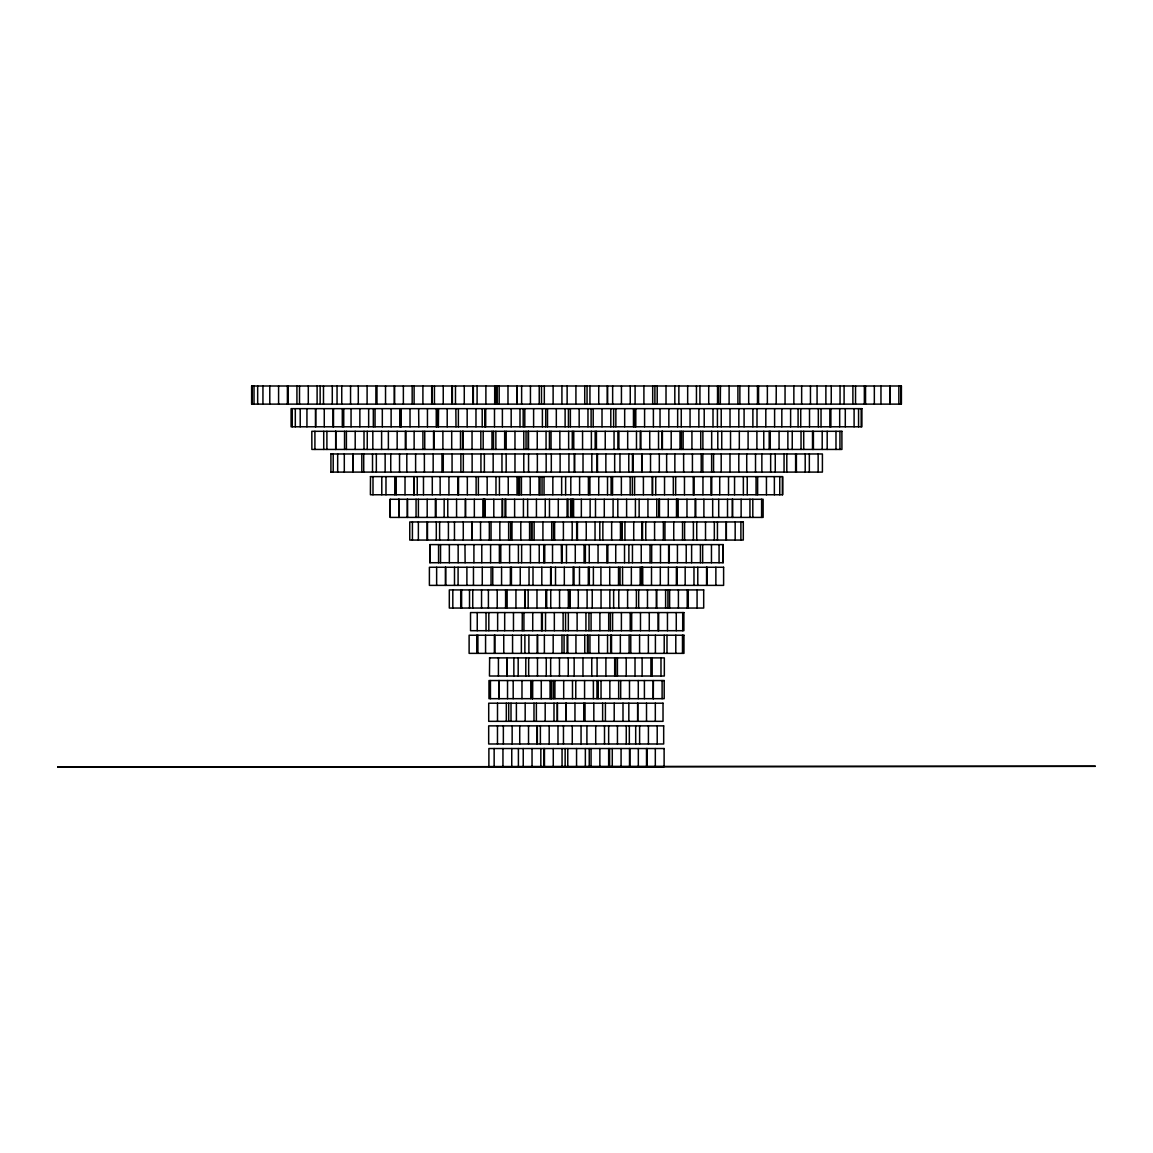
<?xml version="1.0" encoding="UTF-8"?>
<svg xmlns="http://www.w3.org/2000/svg" width="1153" height="1153" viewBox="0 0 1153 1153"><rect width="100%" height="100%" fill="white"/><g stroke="black" fill="none" stroke-linecap="round" stroke-linejoin="round"><path stroke-width="1.5" d="M330.839 453.965L822.406 453.965L822.406 472.096L330.839 472.096M370.401 476.621L782.599 476.621L782.599 494.752L370.401 494.752L370.488 476.621M390.204 499.278L763.127 499.278L763.127 517.409L390.204 517.409L390.204 499.278L390.276 517.409M489.463 657.887L664.33 657.887L664.33 676.018L489.463 676.018L489.636 657.887M900.94 385.996L900.94 404.126M898.85 385.996L898.85 404.126M890.044 385.996L890.044 404.126M889.756 385.996L889.756 404.126M880.964 385.996L880.964 404.126M874.334 385.996L874.334 404.126M865.543 385.996L865.543 404.126M864.346 385.996L864.346 404.126M861.176 408.652L861.176 426.783M858.567 408.652L858.567 426.783M855.54 385.996L855.54 404.126M854.099 408.652L854.099 426.783M852.889 385.996L852.889 404.126M845.293 408.652L845.293 426.783M844.097 385.996L844.097 404.126M840.047 385.996L840.047 404.126M839.946 431.308L839.946 449.439M839.687 408.652L839.687 426.783M835.983 431.308L835.983 449.439M831.255 385.996L831.255 404.126M830.881 408.652L830.881 426.783M829.843 408.652L829.843 426.783M827.191 431.308L827.191 449.439M825.879 385.996L825.879 404.126M822.204 431.308L822.204 449.439M821.037 408.652L821.037 426.783M818.327 408.652L818.327 426.783M818.14 453.965L818.14 472.096M817.073 385.996L817.073 404.126M813.413 431.308L813.413 449.439M812.519 431.308L812.519 449.439M810.458 385.996L810.458 404.126M809.521 408.652L809.521 426.783M809.334 453.965L809.334 472.096M805.198 453.965L805.198 472.096M803.713 431.308L803.713 449.439M801.652 385.996L801.652 404.126M801.032 431.308L801.032 449.439M800.73 408.652L800.73 426.783M798.092 408.652L798.092 426.783M796.392 453.965L796.392 472.096M795.613 453.965L795.613 472.096M793.855 385.996L793.855 404.126M792.241 431.308L792.241 449.439M790.612 408.652L790.612 426.783M787.874 431.308L787.874 449.439M786.807 453.965L786.807 472.096M785.049 385.996L785.049 404.126M784.054 453.965L784.054 472.096M782.512 476.621L782.512 494.752M781.82 408.652L781.82 426.783M779.759 476.621L779.759 494.752M779.068 431.308L779.068 449.439M776.257 385.996L776.171 404.126M775.263 453.965L775.263 472.096M774.6 408.652L774.6 426.783M774.369 476.621L774.369 494.752M770.651 453.965L770.651 472.096M770.262 431.308L770.262 449.439M769.195 431.308L769.195 449.439M767.365 385.996L767.365 404.126M766.442 476.621L766.442 494.752M765.808 408.652L765.808 426.783M763.762 431.308L763.762 449.439M761.859 453.965L761.859 472.096M761.6 499.278L761.6 517.409M758.559 385.996L758.559 404.126M757.636 476.621L757.636 494.752M757.478 385.996L757.478 404.126M757.002 408.652L757.002 426.783M756.901 431.308L756.901 449.439M756.051 476.621L756.051 494.752M755.518 453.965L755.518 472.096M752.88 408.652L752.88 426.783M752.808 499.278L752.808 517.409M749.94 499.278L749.94 517.409M748.686 385.996L748.686 404.126M748.095 431.308L748.095 449.439M747.245 476.621L747.245 494.752M746.726 453.965L746.726 472.096M744.089 408.652L744.089 426.783M743.354 476.621L743.354 494.752M741.134 499.278L741.134 517.409M740.889 521.949L740.889 540.065M739.88 385.996L739.88 404.126M739.332 431.308L739.304 449.439M738.828 408.652L738.828 426.783M738.799 453.965L738.799 472.096M737.906 385.996L737.906 404.126M735.167 521.949L735.167 540.065M734.547 476.621L734.547 494.752M732.602 499.278L732.602 517.409M732.342 499.278L732.342 517.409M730.526 431.308L730.526 449.439M730.022 408.652L730.022 426.783M729.993 453.965L729.993 472.096M729.1 385.996L729.1 404.126M728.523 476.621L728.523 494.752M727.514 499.278L727.514 517.409M726.361 521.949L726.361 540.065M726.246 521.949L726.246 540.065M723.032 544.605L723.032 562.722M721.735 431.308L721.735 449.439M721.23 408.652L721.23 426.783M721.201 453.965L721.201 472.096M720.452 385.996L720.308 404.126M719.717 476.621L719.717 494.752M719.068 544.605L719.068 562.722M718.708 499.278L718.708 517.409M718.492 385.996L718.492 404.126M717.786 431.308L717.786 449.439M717.526 385.996L717.526 404.126M717.425 408.652L717.425 426.783M717.44 521.949L717.44 540.065M715.869 567.262L715.869 585.378M714.327 521.949L714.327 540.065M713.563 453.965L713.563 472.096M713.001 408.652L713.001 426.783M712.684 499.278L712.684 517.409M711.675 431.308L711.675 449.439M711.747 476.621L711.747 494.752M711.632 453.965L711.632 472.096M711.459 544.605L711.459 562.722M710.925 476.621L710.925 494.752M708.72 385.996L708.72 404.126M707.063 567.262L707.063 585.378M706.573 567.262L706.573 585.378M705.521 521.949L705.521 540.065M704.209 408.652L704.209 426.783M703.892 499.278L703.892 517.409M702.883 431.308L702.883 449.439M702.826 453.965L702.826 472.096M702.955 476.621L702.955 494.752M702.667 544.605L702.667 562.722M701.211 453.965L701.211 472.096M700.736 431.308L700.736 449.439M700.419 544.605L700.419 562.722M699.929 385.996L699.929 404.126M698.862 408.652L698.862 426.783M697.781 567.262L697.781 585.378M697.075 589.918L697.075 608.049M696.729 521.949L696.729 540.065M696.455 385.996L696.455 404.126M695.778 499.278L695.778 517.409M695.086 499.278L695.086 517.409M694.149 476.621L694.149 494.752M693.976 567.262L693.976 585.378M693.4 521.949L693.4 540.065M693.27 476.621L693.27 494.752M692.42 453.965L692.42 472.096M691.93 431.308L691.93 449.439M691.613 544.605L691.613 562.722M690.056 408.652L690.056 426.783M688.269 589.918L688.269 608.049M687.664 385.996L687.664 404.126M687.217 589.918L687.217 608.049M686.972 499.278L686.972 517.409M686.222 544.605L686.222 562.722M685.17 567.262L685.17 585.378M684.594 521.949L684.594 540.065M684.464 476.621L684.464 494.752M683.614 453.965L683.657 472.096M683.138 431.308L683.138 449.439M682.706 612.574L682.706 630.705M682.547 521.949L682.547 540.065M682.49 635.231L682.49 653.362M681.437 431.308L681.437 449.439M681.264 408.652L681.264 426.783M680.011 431.308L680.011 449.439M678.858 385.996L678.858 404.126M678.411 589.918L678.411 608.049M678.18 499.278L678.18 517.409M677.647 408.652L677.647 426.783M677.431 544.605L677.431 562.722M677.171 567.262L677.171 585.378M677.056 499.278L677.056 517.409M676.739 499.278L676.739 517.409M676.508 499.278L676.508 517.409M676.379 567.262L676.379 585.378M676.263 612.574L676.263 630.705M675.672 476.621L675.672 494.752M675.788 635.231L675.788 653.362M674.822 385.996L674.822 404.126M674.851 453.965L674.851 472.096M673.741 521.949L673.741 540.065M673.323 476.621L673.323 494.752M671.205 431.308L671.205 449.439M669.619 589.918L669.619 608.049M669.288 544.605L669.288 562.722M668.841 408.652L668.841 426.783M668.625 544.605L668.625 562.722M668.25 499.278L668.25 517.409M668.365 567.262L668.365 585.378M667.918 589.918L667.918 608.049M667.457 612.574L667.457 630.705M666.996 635.231L666.996 653.362M666.636 453.965L666.636 472.096M666.016 385.996L666.016 404.126M665.612 589.918L665.612 608.049M664.95 521.949L664.95 540.065M664.532 476.621L664.532 494.752M664.214 635.231L664.214 653.362M663.364 521.949L663.364 540.065M662.399 431.308L662.399 449.439M661.981 431.308L661.981 449.439M662.11 680.544L662.11 698.675M660.986 657.887L660.986 676.018M660.482 544.605L660.482 562.722M660.309 567.262L660.309 585.378M660.035 408.652L660.035 426.783M659.314 453.965L659.314 472.096M659.458 499.278L659.458 517.409M658.911 499.278L658.911 517.409M658.666 612.574L658.666 630.705M658.536 431.308L658.536 449.439M658.06 612.574L658.06 630.705M657.21 385.996L657.21 404.126M657.21 725.871L657.21 743.988M656.749 499.278L656.749 517.409M656.806 589.918L656.806 608.049M656.273 589.918L656.273 608.049M655.726 476.621L655.726 494.752M655.408 635.231L655.408 653.362M655.322 703.2L655.322 721.331M655.322 748.528L655.322 766.644M654.89 385.996L654.89 404.126M654.573 521.949L654.573 540.065M653.391 408.652L653.391 426.783M652.699 385.996L652.699 404.126M652.67 476.621L652.67 494.752M652.194 476.621L652.194 494.752M652.18 657.887L652.18 676.018M651.676 544.605L651.676 562.722M651.503 567.262L651.503 585.378M650.912 657.887L650.912 676.018M650.523 453.965L650.523 472.096M650.047 544.605L650.047 562.722M649.73 431.308L649.73 449.439M649.283 612.574L649.254 630.705M648.375 635.231L648.375 653.362M648.418 725.871L648.418 743.988M647.943 499.278L647.943 517.409M647.482 589.918L647.482 608.049M647.136 748.528L647.136 766.644M646.516 703.2L646.516 721.331M646.516 748.528L646.516 766.644M645.766 521.949L645.766 540.065M644.585 408.652L644.585 426.783M644.412 680.544L644.412 698.675M643.907 385.996L643.907 404.126M643.403 476.621L643.403 494.752M642.524 521.949L642.524 540.065M642.711 567.262L642.711 585.378M642.264 567.262L642.264 585.378M641.99 453.965L641.99 472.096M642.12 657.887L642.12 676.018M641.933 521.949L641.933 540.065M641.717 453.965L641.717 472.096M641.5 567.262L641.5 585.378M641.241 544.605L641.241 562.722M640.938 431.308L640.938 449.439M640.477 612.574L640.477 630.705M640.232 431.308L640.232 449.439M640.16 567.262L640.16 585.378M639.612 725.871L639.612 743.988M639.584 635.231L639.584 653.362M639.137 499.278L639.137 517.409M638.676 589.918L638.676 608.049M638.286 680.544L638.286 698.675M638.33 748.528L638.33 766.644M637.724 703.2L637.724 721.331M637.638 703.2L637.638 721.331M636.485 431.308L636.485 449.439M636.384 589.918L636.384 608.049M635.793 408.652L635.793 426.783M635.692 725.871L635.692 743.988M635.418 499.278L635.418 517.409M635.101 385.996L635.101 404.126M634.856 408.652L634.856 426.783M635.015 657.887L635.015 676.018M634.597 476.621L634.597 494.752M633.718 521.949L633.718 540.065M633.458 408.652L633.458 426.783M633.199 453.965L633.199 472.096M632.464 453.965L632.464 472.096M632.449 544.605L632.449 562.722M632.363 476.621L632.363 494.752M631.685 612.574L631.685 630.705M631.354 567.262L631.354 585.378M630.777 635.231L630.777 653.362M630.244 385.996L630.244 404.126M630.158 476.621L630.158 494.752M630.201 612.574L630.201 630.705M629.869 748.528L629.869 766.644M629.524 748.528L629.524 766.644M629.495 680.544L629.495 698.675M629.336 725.871L629.336 743.988M629.134 635.231L629.134 653.362M628.875 544.605L628.875 562.722M628.832 703.2L628.832 721.331M628.774 453.965L628.774 472.096M627.679 431.308L627.679 449.439M627.592 589.918L627.592 608.049M626.612 499.278L626.612 517.409M626.209 657.887L626.209 676.018M626.252 725.871L626.252 743.988M624.926 521.949L624.926 540.065M624.667 408.652L624.667 426.783M624.522 544.605L624.522 562.722M622.995 703.2L622.995 721.331M622.562 567.262L622.562 585.378M622.029 521.949L622.029 540.065M621.712 521.949L621.712 540.065M621.438 385.996L621.438 404.126M621.366 476.621L621.366 494.752M621.395 612.574L621.395 630.705M621.078 748.528L621.078 766.644M620.689 680.544L620.689 698.675M620.458 521.949L620.458 540.065M620.343 635.231L620.343 653.362M619.968 453.965L619.968 472.096M620.055 567.262L620.055 585.378M618.887 431.308L618.887 449.439M618.786 589.918L618.786 608.049M618.512 567.262L618.512 585.378M618.657 680.544L618.657 698.675M617.893 431.308L617.893 449.439M617.806 499.278L617.806 517.409M617.417 657.887L617.417 676.018M617.446 725.871L617.446 743.988M615.861 408.652L615.861 426.783M615.731 544.605L615.731 562.722M615.644 657.887L615.644 676.018M614.664 453.965L614.664 472.096M614.693 657.887L614.693 676.018M614.203 703.2L614.203 721.331M614.045 431.308L614.045 449.439M613.641 589.918L613.641 608.049M613.641 408.652L613.641 426.783M613.093 499.278L613.093 517.409M612.647 385.996L612.647 404.126M612.56 476.621L612.56 494.752M612.603 612.574L612.603 630.705M612.272 748.528L612.272 766.644M611.652 521.949L611.652 540.065M611.537 635.231L611.537 653.362M611.104 476.621L611.104 494.752M610.802 408.652L610.802 426.783M610.658 635.231L610.658 653.362M610.427 612.574L610.427 630.705M609.836 589.918L609.836 608.049M609.851 680.544L609.851 698.675M609.721 567.262L609.721 585.378M609.606 748.528L609.606 766.644M608.698 612.574L608.698 630.705M608.654 725.871L608.654 743.988M608.654 748.528L608.654 766.644M607.833 544.605L607.833 562.722M607.545 385.996L607.545 404.126M607.516 476.621L607.516 494.752M607.545 635.231L607.545 653.362M607.357 385.996L607.357 404.126M606.853 544.605L606.853 562.722M605.858 453.965L605.858 472.096M605.901 657.887L605.901 676.018M605.239 431.308L605.239 449.439M605.397 703.2L605.397 721.331M604.287 499.278L604.287 517.409M604.503 725.871L604.503 743.988M602.86 521.949L602.86 540.065M602.63 703.2L602.63 721.331M602.01 408.652L602.01 426.783M601.044 589.918L601.044 608.049M601.044 680.544L601.044 698.675M600.915 567.262L600.915 585.378M599.805 521.949L599.805 540.065M599.891 612.574L599.891 630.705M599.863 748.528L599.863 766.644M598.738 385.996L598.738 404.126M598.724 476.621L598.724 494.752M598.738 635.231L598.738 653.362M598.061 544.605L598.061 562.722M598.248 680.544L598.248 698.675M597.47 453.965L597.47 472.096M597.095 657.887L597.095 676.018M597.067 453.965L597.067 472.096M596.966 680.544L596.966 698.675M596.432 431.308L596.432 449.439M595.712 725.871L595.712 743.988M595.496 499.278L595.496 517.409M595.179 431.308L595.179 449.439M595.034 521.949L595.034 540.065M593.824 703.2L593.824 721.331M593.377 567.262L593.377 585.378M593.377 680.544L593.377 698.675M593.204 408.652L593.204 426.783M592.238 589.918L592.238 608.049M591.82 453.965L591.82 472.096M591.763 657.887L591.763 676.018M591.374 431.308L591.374 449.439M591.114 408.652L591.114 426.783M591.085 612.574L591.085 630.705M591.057 748.528L591.057 766.644M590.134 499.278L590.134 517.409M589.947 385.996L589.947 404.126M589.918 476.621L589.918 494.752M589.947 635.231L589.947 653.362M589.255 544.605L589.255 562.722M589.327 567.262L589.327 585.378M589.241 748.528L589.241 766.644M588.938 612.574L588.938 630.705M588.405 476.621L588.405 494.752M588.289 567.262L588.289 585.378M587.972 408.652L587.972 426.783M587.929 635.231L587.929 653.362M587.468 635.231L587.468 653.362M587.05 385.996L587.05 404.126M587.108 589.918L587.108 608.049M586.906 725.871L586.906 743.988M586.243 521.949L586.243 540.065M585.926 612.574L585.926 630.705M585.364 544.605L585.364 562.722M585.364 748.528L585.364 766.644M585.032 703.2L585.032 721.331M584.73 385.996L584.73 404.126M584.744 635.231L584.744 653.362M584.571 680.544L584.571 698.675M584.081 544.605L584.081 562.722M583.764 703.2L583.764 721.331M583.014 453.965L583.014 472.096M582.971 657.887L582.971 676.018M582.568 431.308L582.568 449.439M581.343 499.278L581.343 517.409M581.054 725.871L581.054 743.988M579.599 476.621L579.599 494.752M579.483 567.262L579.483 585.378M579.166 408.652L579.166 426.783M578.302 589.918L578.302 608.049M577.437 521.949L577.437 540.065M577.12 612.574L577.12 630.705M576.673 521.949L576.673 540.065M576.558 748.528L576.558 766.644M575.938 635.231L575.938 653.362M575.923 385.996L575.923 404.126M575.765 680.544L575.765 698.675M575.275 544.605L575.275 562.722M574.742 453.965L574.742 472.096M574.958 703.2L574.958 721.331M574.223 453.965L574.223 472.096M574.035 567.262L574.035 585.378M574.165 657.887L574.165 676.018M573.762 431.308L573.762 449.439M573.603 499.278L573.603 517.409M573.113 567.262L573.113 585.378M572.537 499.278L572.537 517.409M572.493 680.544L572.493 698.675M572.277 431.308L572.277 449.439M572.191 521.949L572.191 540.065M572.263 725.871L572.263 743.988M571.744 499.278L571.744 517.409M570.807 476.621L570.807 494.752M570.62 499.278L570.62 517.409M570.375 408.652L570.375 426.783M570.043 589.918L570.043 608.049M569.51 589.918L569.51 608.049M568.919 453.965L568.919 472.096M568.645 431.308L568.645 449.439M568.429 408.652L568.429 426.783M568.343 589.918L568.343 608.049M568.328 612.574L568.328 630.705M568.256 657.887L568.256 676.018M567.982 499.278L567.982 517.409M567.795 635.231L567.795 653.362M567.766 748.528L567.766 766.644M567.132 385.996L567.132 404.126M567.089 499.278L567.089 517.409M567.146 635.231L567.146 653.362M566.469 544.605L566.469 562.722M566.166 703.2L566.166 721.331M566.037 703.2L566.037 721.331M565.633 476.621L565.633 494.752M565.546 612.574L565.546 630.705M565.143 748.528L565.143 766.644M565.114 408.652L565.114 426.783M564.321 567.262L564.321 585.378M564.076 635.231L564.076 653.362M563.687 680.544L563.687 698.675M563.457 725.871L563.457 743.988M563.399 521.949L563.399 540.065M563.125 612.574L563.125 630.705M562.145 544.605L562.145 562.722M562.059 748.528L562.059 766.644M561.915 385.996L561.915 404.126M561.972 635.231L561.972 653.362M561.641 476.621L561.641 494.752M561.324 544.605L561.511 562.722M560.113 453.965L560.113 472.096M559.854 431.308L559.854 449.439M559.551 589.918L559.551 608.049M559.464 657.887L559.464 676.018M558.283 499.278L558.283 517.409M557.98 725.871L557.98 743.988M557.476 703.2L557.476 721.331M557.245 703.2L557.245 721.331M556.322 408.652L556.322 426.783M555.515 567.262L555.515 585.378M554.896 680.544L554.896 698.675M554.593 521.949L554.593 540.065M554.334 612.574L554.334 630.705M553.988 703.2L553.988 721.331M553.541 521.949L553.541 540.065M553.368 680.544L553.368 698.675M553.123 385.996L553.123 404.126M553.181 635.231L553.181 653.362M553.267 748.528L553.267 766.644M552.835 476.621L552.835 494.752M552.532 544.605L552.532 562.722M551.725 521.949L551.725 540.065M551.494 680.544L551.494 698.675M551.307 453.965L551.307 472.096M551.22 567.262L551.22 585.378M551.048 431.308L551.048 449.439M551.004 680.544L551.004 698.675M550.745 589.918L550.745 608.049M550.615 567.262L550.615 585.378M550.658 657.887L550.658 676.018M550.067 680.544L550.053 698.675M549.419 431.308L549.419 449.439M549.477 499.278L549.477 517.409M549.188 725.871L549.188 743.988M547.516 408.652L547.516 426.783M546.681 589.918L546.681 608.049M546.162 453.965L546.162 472.096M546.263 657.887L546.263 676.018M546.061 431.308L546.061 449.439M545.715 408.652L545.715 426.783M545.787 589.918L545.787 608.049M545.528 612.574L545.528 630.705M545.239 499.278L545.239 517.409M545.182 703.2L545.182 721.331M544.735 544.605L544.735 562.722M544.317 385.996L544.317 404.126M544.375 635.231L544.375 653.362M544.461 748.528L544.461 766.644M544.043 476.621L544.043 494.752M543.755 748.528L543.755 766.644M543.726 544.605L543.726 562.722M542.919 521.949L542.919 540.065M542.4 408.652L542.4 426.783M542.357 612.574L542.357 630.705M542.04 476.621L542.04 494.752M541.809 567.262L541.809 585.378M541.492 385.996L541.492 404.126M541.521 612.574L541.521 630.705M541.276 680.544L541.276 698.675M540.829 748.528L540.829 766.644M540.382 725.871L540.382 743.988M540.022 476.621L540.022 494.752M539.229 385.996L539.229 404.126M539.229 544.605L539.229 562.722M539.027 476.621L539.027 494.752M537.687 635.231L537.687 653.362M537.255 431.308L537.255 449.439M537.356 453.965L537.356 472.096M537.471 657.887L537.471 676.018M537.341 725.871L537.341 743.988M537.212 635.231L537.212 653.362M536.981 589.918L536.981 608.049M536.822 725.871L536.822 743.988M536.433 499.278L536.433 517.409M536.376 703.2L536.376 721.331M534.127 521.949L534.127 540.065M533.983 703.2L533.983 721.331M533.608 408.652L533.608 426.783M533.003 567.262L533.003 585.378M532.729 612.574L532.729 630.705M532.109 521.949L532.109 540.065M532.037 748.528L532.037 766.644M531.288 521.949L531.288 540.065M530.784 680.544L530.784 698.675M530.438 385.996L530.438 404.126M530.438 544.605L530.438 562.722M530.221 476.621L530.221 494.752M529.587 521.949L529.587 540.065M529.04 567.262L529.04 585.378M528.881 635.231L528.881 653.362M528.665 657.887L528.665 676.018M528.463 431.308L528.463 449.439M528.564 453.965L528.564 472.096M528.535 725.871L528.535 743.988M528.305 431.308L528.305 449.439M528.175 589.918L528.175 608.049M527.642 499.278L527.642 517.409M526.042 431.308L526.042 449.439M525.811 657.887L525.768 676.018M525.177 703.2L525.177 721.331M524.802 408.652L524.802 426.783M524.99 589.918L524.99 608.049M524.874 635.231L524.874 653.362M524.73 589.918L524.73 608.049M523.923 612.574L523.923 630.705M523.779 431.308L523.779 449.439M523.779 453.965L523.779 472.096M523.419 499.278L523.419 517.409M523.188 408.652L523.188 426.783M523.231 748.528L523.231 766.644M522.28 612.574L522.194 630.705M521.978 680.544L521.978 698.675M521.632 385.996L521.632 404.126M521.43 476.621L521.43 494.752M521.632 544.605L521.632 562.722M521.372 635.231L521.372 653.362M520.796 521.949L520.796 540.065M520.248 567.262L520.248 585.378M519.989 408.652L519.989 426.783M519.729 725.871L519.729 743.988M519.599 476.621L519.599 494.752M518.562 476.621L518.562 494.752M518.403 544.605L518.403 562.722M518.403 748.528L518.403 766.644M518.187 657.887L518.187 676.018M516.976 385.996L516.976 404.126M517.034 476.621L517.034 494.752M516.789 385.996L516.789 404.126M516.385 703.2L516.385 721.331M515.939 589.918L515.939 608.049M514.973 431.308L514.973 449.439M514.973 453.965L514.973 472.096M514.613 499.278L514.613 517.409M513.849 657.887L513.849 676.018M513.474 612.574L513.474 630.705M513.186 680.544L513.186 698.675M512.566 635.231L512.566 653.362M512.148 725.871L512.148 743.988M511.99 521.949L511.99 540.065M511.759 748.528L511.759 766.644M511.442 567.262L511.442 585.378M511.183 408.652L511.183 426.783M511.01 703.2L511.01 721.331M510.606 521.949L510.606 540.065M510.361 567.262L510.361 585.378M509.597 544.605L509.597 562.722M508.704 703.2L508.704 721.331M508.646 521.949L508.646 540.065M508.242 476.621L508.242 494.752M507.983 385.996L507.983 404.126M507.536 680.544L507.536 698.675M507.234 657.887L507.234 676.018M507.133 589.918L507.133 608.049M507.061 657.887L507.061 676.018M506.311 703.2L506.311 721.331M506.181 431.308L506.181 449.439M506.167 453.965L506.167 472.096M505.807 499.278L505.807 517.409M506.023 589.918L506.023 608.049M505.59 589.918L505.59 608.049M505.014 499.278L505.014 517.409M504.668 431.308L504.668 449.439M504.683 612.574L504.683 630.705M503.746 635.231L503.775 653.362M503.357 725.871L503.357 743.988M502.953 748.528L502.953 766.644M502.607 499.278L502.607 517.409M502.391 408.652L502.391 426.783M501.959 453.965L501.959 472.096M502.16 499.278L502.16 517.409M501.569 567.262L501.569 585.378M500.791 544.605L500.791 562.722M499.84 521.949L499.84 540.065M499.436 476.621L499.436 494.752M499.379 544.605L499.379 562.722M499.177 385.996L499.177 404.126M499.22 680.544L499.22 698.675M498.745 680.544L498.745 698.675M498.427 657.887L498.427 676.018M497.635 612.574L497.635 630.705M497.505 703.2L497.505 721.331M497.476 725.871L497.476 743.988M497.217 385.996L497.217 404.126M497.217 589.918L497.217 608.049M495.977 476.621L495.977 494.752M495.704 385.996L495.704 404.126M495.862 431.308L495.862 449.439M495.487 385.996L495.487 404.126M494.94 635.231L494.94 653.362M494.695 385.996L494.695 404.126M494.493 408.652L494.493 426.783M494.363 635.231L494.363 653.362M494.147 748.528L494.147 766.644M493.801 499.278L493.801 517.409M493.527 431.308L493.527 449.439M493.167 453.965L493.167 472.096M492.763 567.262L492.763 585.378M491.985 431.308L491.985 449.439M491.048 521.949L491.048 540.065M491.063 567.262L491.063 585.378M490.587 544.605L490.587 562.722M490.429 680.544L490.429 698.675M489.333 521.949L489.333 540.065M488.829 612.574L488.829 630.705M488.411 589.918L488.411 608.049M487.171 476.621L487.171 494.752M485.889 385.996L485.889 404.126M486.033 612.574L486.033 630.705M485.701 408.652L485.701 426.783M485.572 635.231L485.572 653.362M484.995 499.278L484.995 517.409M484.75 408.652L484.75 426.783M484.563 499.278L484.563 517.409M484.361 453.965L484.361 472.096M483.467 499.278L483.467 517.409M483.193 431.308L483.193 449.439M483.15 499.278L483.15 517.409M482.271 567.262L482.271 585.378M482.213 408.652L482.213 426.783M481.781 544.605L481.781 562.722M481.55 589.918L481.55 608.049M480.83 431.308L480.83 449.439M480.931 453.965L480.931 472.096M480.542 521.949L480.542 540.065M478.38 476.621L478.38 494.752M477.904 635.231L477.904 653.362M477.241 612.574L477.241 630.705M477.097 385.996L477.097 404.126M476.765 635.231L476.765 653.362M476.117 476.621L476.117 494.752M475.973 408.652L475.973 426.783M474.344 499.278L474.344 517.409M473.912 544.605L473.912 562.722M473.465 567.262L473.465 585.378M473.35 385.996L473.35 404.126M473.076 385.996L473.076 404.126M472.744 589.918L472.744 608.049M472.038 431.308L472.038 449.439M472.125 453.965L472.125 472.096M472.067 521.949L472.067 540.065M471.736 521.949L471.736 540.065M469.516 589.918L469.516 608.049M467.167 408.652L467.167 426.783M467.325 476.621L467.325 494.752M466.893 567.262L466.893 585.378M465.553 499.278L465.553 517.409M465.38 499.278L465.38 517.409M464.962 544.605L465.12 562.722M464.27 385.996L464.27 404.126M463.319 453.965L463.319 472.096M463.232 431.308L463.232 449.439M463.275 521.949L463.275 540.065M462.584 431.308L462.584 449.439M461.618 589.918L461.618 608.049M460.869 453.965L460.869 472.096M460.724 589.918L460.724 608.049M460.508 431.308L460.508 449.439M458.519 476.621L458.519 494.752M458.375 408.652L458.375 426.783M458.159 544.605L458.159 562.722M458.087 567.262L458.087 585.378M457.741 476.621L457.741 494.752M456.574 499.278L456.574 517.409M455.853 408.652L455.997 426.783M455.478 385.996L455.478 404.126M454.469 521.949L454.469 540.065M454.498 567.262L454.498 585.378M452.812 589.918L452.812 608.049M452.394 385.996L452.394 404.126M452.048 385.996L452.048 404.126M452.062 453.965L452.062 472.096M451.702 431.308L451.702 449.439M449.353 544.605L449.353 562.722M448.935 476.621L448.935 494.752M448.416 521.949L448.416 540.065M447.768 499.278L447.768 517.409M447.205 408.652L447.205 426.783M445.692 567.262L445.692 585.378M445.433 567.262L445.433 585.378M444.164 499.278L444.164 517.409M443.242 385.996L443.242 404.126M443.271 453.965L443.271 472.096M442.896 431.308L442.896 449.439M441.974 453.965L441.974 472.096M440.547 544.605L440.547 562.722M440.143 476.621L440.143 494.752M439.61 521.949L439.61 540.065M438.572 544.605L438.572 562.722M436.756 408.652L436.756 426.783M436.641 567.262L436.641 585.378M436.252 408.652L436.252 426.783M436.295 521.949L436.295 540.065M435.993 499.278L435.993 517.409M435.358 499.278L435.358 517.409M434.436 385.996L434.436 404.126M434.249 431.308L434.249 449.439M433.557 431.308L433.557 449.439M433.168 453.965L433.168 472.096M432.144 385.996L432.144 404.126M432.289 476.621L432.289 494.752M431.698 385.996L431.698 404.126M429.968 544.605L429.968 562.722M427.489 521.949L427.489 540.065M427.446 408.652L427.446 426.783M427.186 499.278L427.186 517.409M427.158 521.949L427.158 540.065M424.751 431.308L424.751 449.439M424.362 453.965L424.405 472.096M423.482 476.621L423.482 494.752M422.92 431.308L422.92 449.439M422.906 385.996L422.906 404.126M418.64 408.652L418.813 426.783M418.395 499.278L418.395 517.409M418.366 521.949L418.366 540.065M417.256 476.621L417.256 494.752M416.06 499.278L416.06 517.409M415.613 453.965L415.613 472.096M414.1 385.996L414.1 404.126M414.129 431.308L414.129 449.439M414.114 476.621L414.114 494.752M413.826 476.621L413.826 494.752M412.414 521.949L412.414 540.065M412.169 385.996L412.169 404.126M410.021 408.652L410.021 426.783M407.571 499.278L407.571 517.409M407.268 499.278L407.268 517.409M406.807 453.965L406.807 472.096M405.971 431.308L405.971 449.439M405.323 431.308L405.323 449.439M405.02 476.621L405.02 494.752M403.363 385.996L403.363 404.126M401.215 408.652L401.215 426.783M400.509 408.652L400.509 426.783M399.918 408.652L399.918 426.783M399.543 453.965L399.543 472.096M399.01 499.278L399.01 517.409M398.779 499.278L398.779 517.409M397.165 431.308L397.165 449.439M396.228 476.621L396.228 494.752M394.787 476.621L394.787 494.752M394.571 385.996L394.571 404.126M394.326 385.996L394.326 404.126M391.126 408.652L391.126 426.783M390.752 453.965L390.752 472.096M388.374 431.308L388.374 449.439M385.981 476.621L385.981 494.752M385.534 385.996L385.534 404.126M385.145 453.965L385.145 472.096M382.32 408.652L382.32 426.783M381.614 431.308L381.614 449.439M381.787 476.621L381.787 494.752M376.973 385.996L376.973 404.126M376.339 453.965L376.339 472.096M375.892 385.996L375.892 404.126M375.042 408.652L375.042 426.783M373.327 408.652L373.327 426.783M372.995 476.621L372.995 494.752M372.823 431.308L372.823 449.439M372.52 453.965L372.52 472.096M368.657 408.652L368.657 426.783M367.259 431.308L367.259 449.439M367.101 385.996L367.101 404.126M364.002 431.308L364.002 449.439M363.728 453.965L363.728 472.096M361.811 453.965L361.811 472.096M359.866 408.652L359.866 426.783M358.295 385.996L358.295 404.126M355.196 431.308L355.196 449.439M353.106 453.965L353.106 472.096M353.005 453.965L353.005 472.096M351.06 408.652L351.06 426.783M350.555 385.996L350.555 404.126M346.404 431.308L346.404 449.439M344.545 431.308L344.545 449.439M344.3 453.965L344.3 472.096M343.738 408.652L343.738 426.783M342.297 408.652L342.297 426.783M341.749 385.996L341.749 404.126M337.67 453.965L337.67 472.096M337.051 385.996L337.051 404.126M335.739 431.308L335.739 449.439M335.696 431.308L335.696 449.439M333.491 408.652L333.491 426.783M333.203 453.965L333.203 472.096M333.058 408.652L333.058 426.783M332.28 385.996L332.28 404.126M330.911 453.965L330.911 472.096M326.904 431.308L326.904 449.439M324.267 408.652L324.267 426.783M323.719 431.308L323.719 449.439M323.489 385.996L323.489 404.126M320.145 385.996L320.145 404.126M317.104 385.996L317.104 404.126M315.749 408.652L315.749 426.783M315.461 408.652L315.461 426.783M314.913 431.308L314.913 449.439M308.298 385.996L308.298 404.126M306.943 408.652L306.943 426.783M300.212 408.652L300.212 426.783M299.506 385.996L299.506 404.126M296.926 385.996L296.926 404.126M295.312 408.652L295.312 426.783M292.257 408.652L292.257 426.783M288.12 385.996L288.12 404.126M287.4 385.996L287.4 404.126M278.594 385.996L278.594 404.126M269.788 385.996L269.788 404.126M262.942 385.996L262.942 404.126M257.667 385.996L257.667 404.126M254.02 385.996L254.02 404.126M252.003 385.996L252.003 404.126M901.401 385.996L251.628 385.996L251.628 404.126L901.401 404.126L901.401 385.996M861.911 408.652L291.089 408.652L291.089 426.783L861.911 426.783L861.911 408.652M841.921 431.308L311.814 431.308L311.872 449.439L841.921 449.439L841.892 431.308M743.296 521.949L409.762 521.949L409.762 540.065L743.296 540.065L743.296 521.949M723.234 544.605L429.766 544.605L429.766 562.722L723.234 562.722L723.234 544.605M723.608 567.262L429.392 567.262L429.392 585.378L723.608 585.378L723.608 567.262M703.69 589.918L449.31 589.918L449.31 608.049L703.69 608.049L703.69 589.918M683.888 612.574L470.525 612.574L470.525 630.705L683.888 630.705L683.888 612.574M683.96 635.231L469.112 635.231L469.112 653.362L683.96 653.362L683.96 635.231M664.186 680.544L488.973 680.544L488.973 698.675L664.186 698.675L664.186 680.544M663.018 703.2L488.713 703.2L488.713 721.331L663.018 721.331L663.018 703.2M663.681 725.871L488.685 725.871L488.685 743.988L663.681 743.988L663.681 725.871M664.114 748.528L488.886 748.528L488.886 766.644L664.114 766.644L664.114 748.528M1095.35 766.298L57.65 767.004L1095.35 766.298M653.319 698.675L653.319 680.544L653.218 698.675M532.47 698.675L532.47 680.544L532.455 698.675M438.399 426.783L438.399 408.652L438.255 426.783"/></g></svg>
